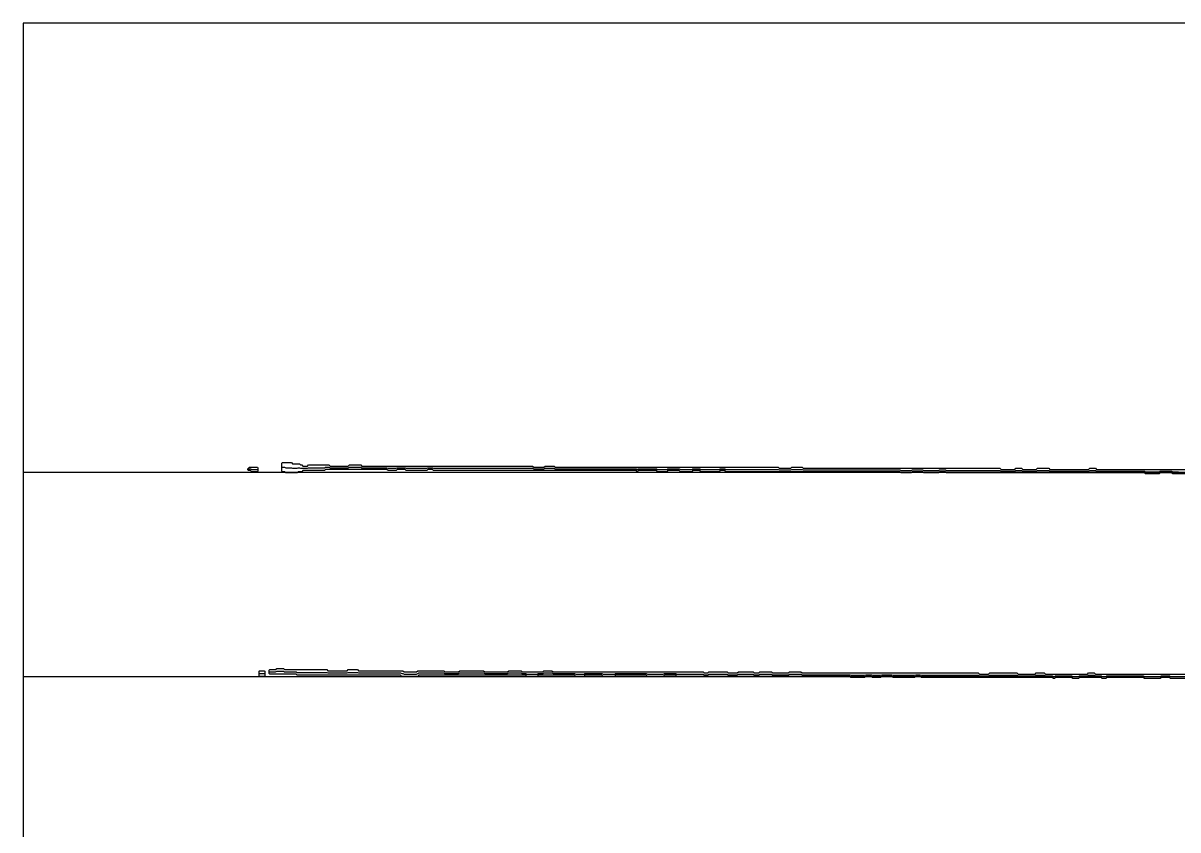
# Model space of a CAD drawing. Extents: x 0 to 57.2, y 0 to 39.6.
# Drawn here: x 0 to 28.34, y 19.8 to 39.6 of the extents above; entities that cross this region are included whole.
import ezdxf

# ---------------------------------------------------------------- set-up
doc = ezdxf.new("R2010")
doc.units = 13
for name, color, linetype in [('DESIGN_SCAN_PATH', 5, 'Continuous'), ('SEM_FRAME', 8, 'Continuous'), ('SEM_OBSERVED_CENTERLINES', 3, 'Continuous'), ('SEM_OBSERVED_CONTOURS', 2, 'Continuous')]:
    doc.layers.add(name, color=color, linetype=linetype)

msp = doc.modelspace()

# ---------------------------------------------------------------- linework, layer by layer
at = {"layer": 'DESIGN_SCAN_PATH'}
for points in [[(0, 28.57984), (50, 28.57984)], [(50, 23.55604), (0, 23.55604)]]:
    msp.add_lwpolyline(points, dxfattribs=at)
at = {"layer": 'SEM_FRAME'}
msp.add_lwpolyline([(0, 0), (57.15968, 0), (57.15968, 39.60429), (0, 39.60429)], close=True, dxfattribs=at)
at = {"layer": 'SEM_OBSERVED_CENTERLINES'}
for points in [[(5.52618, 28.649615), (5.55409, 28.66357), (5.582, 28.66357), (5.60991, 28.649615), (5.63782, 28.649615), (5.66573, 28.649615), (5.69364, 28.649615), (5.72155, 28.649615), (5.74946, 28.649615)], [(6.36348, 28.705435), (6.39139, 28.705435), (6.4193, 28.705435), (6.44721, 28.69148), (6.47512, 28.69148), (6.50303, 28.69148), (6.53094, 28.69148), (6.55885, 28.69148), (6.58676, 28.69148), (6.61467, 28.677525), (6.64258, 28.677525), (6.67049, 28.677525), (6.6984, 28.677525), (6.72631, 28.677525), (6.75422, 28.69148), (6.78213, 28.69148), (6.81004, 28.677525), (6.83795, 28.677525), (6.86586, 28.677525), (6.89377, 28.677525), (6.92168, 28.677525), (6.94959, 28.677525), (6.9775, 28.677525), (7.00541, 28.69148), (7.03332, 28.69148), (7.06123, 28.69148), (7.08914, 28.69148), (7.11705, 28.69148), (7.14496, 28.69148), (7.17287, 28.69148), (7.20078, 28.69148), (7.22869, 28.69148), (7.2566, 28.69148), (7.28451, 28.69148), (7.31242, 28.69148), (7.34033, 28.69148), (7.36824, 28.69148), (7.39615, 28.69148), (7.42406, 28.705435), (7.45197, 28.705435), (7.47988, 28.705435), (7.50779, 28.705435), (7.5357, 28.69148), (7.56361, 28.69148), (7.59152, 28.69148), (7.61943, 28.69148), (7.64734, 28.69148), (7.67525, 28.69148), (7.70316, 28.69148), (7.73107, 28.69148), (7.75898, 28.69148), (7.78689, 28.69148), (7.8148, 28.69148), (7.84271, 28.69148), (7.87062, 28.69148), (7.89853, 28.69148), (7.92644, 28.69148), (7.95435, 28.69148), (7.98226, 28.69148), (8.01017, 28.705435), (8.03808, 28.705435), (8.06599, 28.705435), (8.0939, 28.705435), (8.12181, 28.705435), (8.14972, 28.705435), (8.17763, 28.705435), (8.20554, 28.705435), (8.23345, 28.705435), (8.26136, 28.705435), (8.28927, 28.705435), (8.31718, 28.69148), (8.34509, 28.69148), (8.373, 28.69148), (8.40091, 28.69148), (8.42882, 28.69148), (8.45673, 28.69148), (8.48464, 28.69148), (8.51255, 28.69148), (8.54046, 28.69148), (8.56837, 28.69148), (8.59628, 28.69148), (8.62419, 28.69148), (8.6521, 28.69148), (8.68001, 28.69148), (8.70792, 28.69148), (8.73583, 28.69148), (8.76374, 28.69148), (8.79165, 28.69148), (8.81956, 28.69148), (8.84747, 28.69148), (8.87538, 28.69148), (8.90329, 28.69148), (8.9312, 28.69148), (8.95911, 28.677525), (8.98702, 28.677525), (9.01493, 28.677525), (9.04284, 28.677525), (9.07075, 28.677525), (9.09866, 28.677525), (9.12657, 28.677525), (9.15448, 28.677525), (9.18239, 28.69148), (9.2103, 28.69148), (9.23821, 28.69148), (9.26612, 28.69148), (9.29403, 28.69148), (9.32194, 28.69148), (9.34985, 28.69148), (9.37776, 28.69148), (9.40567, 28.677525), (9.43358, 28.677525), (9.46149, 28.677525), (9.4894, 28.677525), (9.51731, 28.677525), (9.54522, 28.677525), (9.57313, 28.677525), (9.60104, 28.677525), (9.62895, 28.677525), (9.65686, 28.677525), (9.68477, 28.677525), (9.71268, 28.677525), (9.74059, 28.677525), (9.7685, 28.677525), (9.79641, 28.677525), (9.82432, 28.677525), (9.85223, 28.677525), (9.88014, 28.677525), (9.90805, 28.677525), (9.93596, 28.69148), (9.96387, 28.69148), (9.99178, 28.69148), (10.01969, 28.69148), (10.0476, 28.69148), (10.07551, 28.677525), (10.10342, 28.677525), (10.13133, 28.677525), (10.15924, 28.677525), (10.18715, 28.677525), (10.21506, 28.677525), (10.24297, 28.677525), (10.27088, 28.677525), (10.29879, 28.677525), (10.3267, 28.677525), (10.35461, 28.677525), (10.38252, 28.677525), (10.41043, 28.677525), (10.43834, 28.677525), (10.46625, 28.677525), (10.49416, 28.677525), (10.52207, 28.677525), (10.54998, 28.677525), (10.57789, 28.677525), (10.6058, 28.677525), (10.63371, 28.677525), (10.66162, 28.677525), (10.68953, 28.677525), (10.71744, 28.677525), (10.74535, 28.677525), (10.77326, 28.677525), (10.80117, 28.677525), (10.82908, 28.677525), (10.85699, 28.677525), (10.8849, 28.677525), (10.91281, 28.677525), (10.94072, 28.677525), (10.96863, 28.677525), (10.99654, 28.677525), (11.02445, 28.677525), (11.05236, 28.677525), (11.08027, 28.677525), (11.10818, 28.677525), (11.13609, 28.677525), (11.164, 28.677525), (11.19191, 28.677525), (11.21982, 28.677525), (11.24773, 28.677525), (11.27564, 28.677525), (11.30355, 28.677525), (11.33146, 28.677525), (11.35937, 28.677525), (11.38728, 28.677525), (11.41519, 28.677525), (11.4431, 28.677525), (11.47101, 28.677525), (11.49892, 28.677525), (11.52683, 28.677525), (11.55474, 28.677525), (11.58265, 28.677525), (11.61056, 28.677525), (11.63847, 28.677525), (11.66638, 28.677525), (11.69429, 28.677525), (11.7222, 28.677525), (11.75011, 28.677525), (11.77802, 28.677525), (11.80593, 28.677525), (11.83384, 28.677525), (11.86175, 28.677525), (11.88966, 28.677525), (11.91757, 28.677525), (11.94548, 28.677525), (11.97339, 28.677525), (12.0013, 28.677525), (12.02921, 28.677525), (12.05712, 28.677525), (12.08503, 28.677525), (12.11294, 28.677525), (12.14085, 28.677525), (12.16876, 28.677525), (12.19667, 28.677525), (12.22458, 28.677525), (12.25249, 28.677525), (12.2804, 28.677525), (12.30831, 28.677525), (12.33622, 28.677525), (12.36413, 28.677525), (12.39204, 28.677525), (12.41995, 28.677525), (12.44786, 28.677525), (12.47577, 28.677525), (12.50368, 28.677525), (12.53159, 28.66357), (12.5595, 28.66357), (12.58741, 28.66357), (12.61532, 28.66357), (12.64323, 28.66357), (12.67114, 28.66357), (12.69905, 28.66357), (12.72696, 28.66357), (12.75487, 28.66357), (12.78278, 28.66357), (12.81069, 28.677525), (12.8386, 28.677525), (12.86651, 28.677525), (12.89442, 28.677525), (12.92233, 28.677525), (12.95024, 28.677525), (12.97815, 28.677525), (13.00606, 28.677525), (13.03397, 28.677525), (13.06188, 28.66357), (13.08979, 28.66357), (13.1177, 28.66357), (13.14561, 28.66357), (13.17352, 28.66357), (13.20143, 28.66357), (13.22934, 28.66357), (13.25725, 28.66357), (13.28516, 28.66357), (13.31307, 28.66357), (13.34098, 28.66357), (13.36889, 28.66357), (13.3968, 28.66357), (13.42471, 28.66357), (13.45262, 28.66357), (13.48053, 28.66357), (13.50844, 28.66357), (13.53635, 28.66357), (13.56426, 28.66357), (13.59217, 28.66357), (13.62008, 28.66357), (13.64799, 28.66357), (13.6759, 28.66357), (13.70381, 28.66357), (13.73172, 28.66357), (13.75963, 28.66357), (13.78754, 28.66357), (13.81545, 28.66357), (13.84336, 28.66357), (13.87127, 28.66357), (13.89918, 28.66357), (13.92709, 28.66357), (13.955, 28.66357), (13.98291, 28.66357), (14.01082, 28.66357), (14.03873, 28.66357), (14.06664, 28.66357), (14.09455, 28.66357), (14.12246, 28.66357), (14.15037, 28.66357), (14.17828, 28.66357), (14.20619, 28.66357), (14.2341, 28.66357), (14.26201, 28.66357), (14.28992, 28.66357), (14.31783, 28.66357), (14.34574, 28.66357), (14.37365, 28.66357), (14.40156, 28.66357), (14.42947, 28.66357), (14.45738, 28.66357), (14.48529, 28.66357), (14.5132, 28.66357), (14.54111, 28.66357), (14.56902, 28.66357), (14.59693, 28.66357), (14.62484, 28.66357), (14.65275, 28.66357), (14.68066, 28.66357), (14.70857, 28.66357), (14.73648, 28.66357), (14.76439, 28.66357), (14.7923, 28.66357), (14.82021, 28.66357), (14.84812, 28.66357), (14.87603, 28.66357), (14.90394, 28.66357), (14.93185, 28.66357), (14.95976, 28.66357), (14.98767, 28.66357), (15.01558, 28.66357), (15.04349, 28.66357), (15.0714, 28.649615), (15.09931, 28.66357), (15.12722, 28.66357), (15.15513, 28.66357), (15.18304, 28.66357), (15.21095, 28.66357), (15.23886, 28.66357), (15.26677, 28.66357), (15.29468, 28.66357), (15.32259, 28.66357), (15.3505, 28.66357), (15.37841, 28.66357), (15.40632, 28.66357), (15.43423, 28.66357), (15.46214, 28.66357), (15.49005, 28.66357), (15.51796, 28.66357), (15.54587, 28.66357), (15.57378, 28.649615), (15.60169, 28.649615), (15.6296, 28.649615), (15.65751, 28.649615), (15.68542, 28.649615), (15.71333, 28.649615), (15.74124, 28.649615), (15.76915, 28.649615), (15.79706, 28.649615), (15.82497, 28.66357), (15.85288, 28.66357), (15.88079, 28.66357), (15.9087, 28.66357), (15.93661, 28.66357), (15.96452, 28.66357), (15.99243, 28.66357), (16.02034, 28.66357), (16.04825, 28.66357), (16.07616, 28.66357), (16.10407, 28.66357), (16.13198, 28.649615), (16.15989, 28.649615), (16.1878, 28.649615), (16.21571, 28.649615), (16.24362, 28.649615), (16.27153, 28.649615), (16.29944, 28.649615), (16.32735, 28.649615), (16.35526, 28.649615), (16.38317, 28.649615), (16.41108, 28.649615), (16.43899, 28.66357), (16.4669, 28.66357), (16.49481, 28.66357), (16.52272, 28.66357), (16.55063, 28.66357), (16.57854, 28.66357), (16.60645, 28.66357), (16.63436, 28.649615), (16.66227, 28.649615), (16.69018, 28.649615), (16.71809, 28.649615), (16.746, 28.649615), (16.77391, 28.649615), (16.80182, 28.649615), (16.82973, 28.649615), (16.85764, 28.649615), (16.88555, 28.649615), (16.91346, 28.649615), (16.94137, 28.649615), (16.96928, 28.649615), (16.99719, 28.649615), (17.0251, 28.649615), (17.05301, 28.649615), (17.08092, 28.649615), (17.10883, 28.66357), (17.13674, 28.66357), (17.16465, 28.66357), (17.19256, 28.66357), (17.22047, 28.66357), (17.24838, 28.649615), (17.27629, 28.649615), (17.3042, 28.649615), (17.33211, 28.649615), (17.36002, 28.649615), (17.38793, 28.649615), (17.41584, 28.649615), (17.44375, 28.649615), (17.47166, 28.649615), (17.49957, 28.649615), (17.52748, 28.649615), (17.55539, 28.649615), (17.5833, 28.649615), (17.61121, 28.649615), (17.63912, 28.649615), (17.66703, 28.649615), (17.69494, 28.649615), (17.72285, 28.649615), (17.75076, 28.649615), (17.77867, 28.649615), (17.80658, 28.649615), (17.83449, 28.649615), (17.8624, 28.649615), (17.89031, 28.649615), (17.91822, 28.649615), (17.94613, 28.649615), (17.97404, 28.649615), (18.00195, 28.649615), (18.02986, 28.649615), (18.05777, 28.649615), (18.08568, 28.649615), (18.11359, 28.649615), (18.1415, 28.649615), (18.16941, 28.649615), (18.19732, 28.649615), (18.22523, 28.649615), (18.25314, 28.649615), (18.28105, 28.649615), (18.30896, 28.649615), (18.33687, 28.649615), (18.36478, 28.649615), (18.39269, 28.649615), (18.4206, 28.649615), (18.44851, 28.649615), (18.47642, 28.649615), (18.50433, 28.649615), (18.53224, 28.649615), (18.56015, 28.63566), (18.58806, 28.63566), (18.61597, 28.63566), (18.64388, 28.63566), (18.67179, 28.63566), (18.6997, 28.63566), (18.72761, 28.63566), (18.75552, 28.63566), (18.78343, 28.63566), (18.81134, 28.63566), (18.83925, 28.63566), (18.86716, 28.649615), (18.89507, 28.649615), (18.92298, 28.649615), (18.95089, 28.649615), (18.9788, 28.649615), (19.00671, 28.649615), (19.03462, 28.649615), (19.06253, 28.649615), (19.09044, 28.649615), (19.11835, 28.649615), (19.14626, 28.63566), (19.17417, 28.63566), (19.20208, 28.63566), (19.22999, 28.63566), (19.2579, 28.63566), (19.28581, 28.63566), (19.31372, 28.63566), (19.34163, 28.63566), (19.36954, 28.63566), (19.39745, 28.63566), (19.42536, 28.63566), (19.45327, 28.63566), (19.48118, 28.63566), (19.50909, 28.63566), (19.537, 28.63566), (19.56491, 28.63566), (19.59282, 28.63566), (19.62073, 28.63566), (19.64864, 28.63566), (19.67655, 28.63566), (19.70446, 28.63566), (19.73237, 28.63566), (19.76028, 28.63566), (19.78819, 28.63566), (19.8161, 28.63566), (19.84401, 28.63566), (19.87192, 28.63566), (19.89983, 28.63566), (19.92774, 28.63566), (19.95565, 28.63566), (19.98356, 28.63566), (20.01147, 28.63566), (20.03938, 28.63566), (20.06729, 28.63566), (20.0952, 28.63566), (20.12311, 28.63566), (20.15102, 28.63566), (20.17893, 28.63566), (20.20684, 28.63566), (20.23475, 28.63566), (20.26266, 28.63566), (20.29057, 28.63566), (20.31848, 28.63566), (20.34639, 28.63566), (20.3743, 28.63566), (20.40221, 28.63566), (20.43012, 28.63566), (20.45803, 28.63566), (20.48594, 28.63566), (20.51385, 28.63566), (20.54176, 28.63566), (20.56967, 28.63566), (20.59758, 28.63566), (20.62549, 28.63566), (20.6534, 28.63566), (20.68131, 28.63566), (20.70922, 28.63566), (20.73713, 28.63566), (20.76504, 28.63566), (20.79295, 28.63566), (20.82086, 28.63566), (20.84877, 28.63566), (20.87668, 28.63566), (20.90459, 28.63566), (20.9325, 28.63566), (20.96041, 28.63566), (20.98832, 28.63566), (21.01623, 28.63566), (21.04414, 28.63566), (21.07205, 28.63566), (21.09996, 28.63566), (21.12787, 28.63566), (21.15578, 28.63566), (21.18369, 28.63566), (21.2116, 28.63566), (21.23951, 28.63566), (21.26742, 28.63566), (21.29533, 28.63566), (21.32324, 28.63566), (21.35115, 28.63566), (21.37906, 28.63566), (21.40697, 28.63566), (21.43488, 28.63566), (21.46279, 28.63566), (21.4907, 28.63566), (21.51861, 28.63566), (21.54652, 28.621705), (21.57443, 28.621705), (21.60234, 28.621705), (21.63025, 28.621705), (21.65816, 28.621705), (21.68607, 28.621705), (21.71398, 28.621705), (21.74189, 28.621705), (21.7698, 28.621705), (21.79771, 28.621705), (21.82562, 28.63566), (21.85353, 28.63566), (21.88144, 28.63566), (21.90935, 28.63566), (21.93726, 28.63566), (21.96517, 28.63566), (21.99308, 28.63566), (22.02099, 28.63566), (22.0489, 28.63566), (22.07681, 28.63566), (22.10472, 28.621705), (22.13263, 28.621705), (22.16054, 28.621705), (22.18845, 28.621705), (22.21636, 28.621705), (22.24427, 28.621705), (22.27218, 28.621705), (22.30009, 28.621705), (22.328, 28.621705), (22.35591, 28.621705), (22.38382, 28.621705), (22.41173, 28.621705), (22.43964, 28.621705), (22.46755, 28.621705), (22.49546, 28.63566), (22.52337, 28.63566), (22.55128, 28.63566), (22.57919, 28.63566), (22.6071, 28.63566), (22.63501, 28.63566), (22.66292, 28.621705), (22.69083, 28.621705), (22.71874, 28.621705), (22.74665, 28.621705), (22.77456, 28.621705), (22.80247, 28.621705), (22.83038, 28.621705), (22.85829, 28.621705), (22.8862, 28.621705), (22.91411, 28.621705), (22.94202, 28.621705), (22.96993, 28.621705), (22.99784, 28.621705), (23.02575, 28.621705), (23.05366, 28.621705), (23.08157, 28.621705), (23.10948, 28.621705), (23.13739, 28.621705), (23.1653, 28.621705), (23.19321, 28.621705), (23.22112, 28.621705), (23.24903, 28.621705), (23.27694, 28.621705), (23.30485, 28.621705), (23.33276, 28.621705), (23.36067, 28.621705), (23.38858, 28.621705), (23.41649, 28.621705), (23.4444, 28.621705), (23.47231, 28.621705), (23.50022, 28.621705), (23.52813, 28.621705), (23.55604, 28.621705), (23.58395, 28.621705), (23.61186, 28.621705), (23.63977, 28.621705), (23.66768, 28.621705), (23.69559, 28.621705), (23.7235, 28.621705), (23.75141, 28.621705), (23.77932, 28.621705), (23.80723, 28.621705), (23.83514, 28.621705), (23.86305, 28.621705), (23.89096, 28.621705), (23.91887, 28.621705), (23.94678, 28.621705), (23.97469, 28.621705), (24.0026, 28.60775), (24.03051, 28.60775), (24.05842, 28.60775), (24.08633, 28.60775), (24.11424, 28.60775), (24.14215, 28.60775), (24.17006, 28.60775), (24.19797, 28.60775), (24.22588, 28.60775), (24.25379, 28.60775), (24.2817, 28.60775), (24.30961, 28.60775), (24.33752, 28.60775), (24.36543, 28.621705), (24.39334, 28.621705), (24.42125, 28.621705), (24.44916, 28.621705), (24.47707, 28.621705), (24.50498, 28.621705), (24.53289, 28.60775), (24.5608, 28.60775), (24.58871, 28.60775), (24.61662, 28.60775), (24.64453, 28.60775), (24.67244, 28.60775), (24.70035, 28.60775), (24.72826, 28.60775), (24.75617, 28.60775), (24.78408, 28.60775), (24.81199, 28.60775), (24.8399, 28.60775), (24.86781, 28.60775), (24.89572, 28.621705), (24.92363, 28.621705), (24.95154, 28.621705), (24.97945, 28.621705), (25.00736, 28.621705), (25.03527, 28.621705), (25.06318, 28.621705), (25.09109, 28.621705), (25.119, 28.621705), (25.14691, 28.621705), (25.17482, 28.621705), (25.20273, 28.60775), (25.23064, 28.60775), (25.25855, 28.60775), (25.28646, 28.60775), (25.31437, 28.60775), (25.34228, 28.60775), (25.37019, 28.60775), (25.3981, 28.60775), (25.42601, 28.60775), (25.45392, 28.60775), (25.48183, 28.60775), (25.50974, 28.60775), (25.53765, 28.60775), (25.56556, 28.60775), (25.59347, 28.60775), (25.62138, 28.60775), (25.64929, 28.60775), (25.6772, 28.60775), (25.70511, 28.60775), (25.73302, 28.60775), (25.76093, 28.60775), (25.78884, 28.60775), (25.81675, 28.60775), (25.84466, 28.60775), (25.87257, 28.60775), (25.90048, 28.60775), (25.92839, 28.60775), (25.9563, 28.60775), (25.98421, 28.60775), (26.01212, 28.60775), (26.04003, 28.60775), (26.06794, 28.60775), (26.09585, 28.60775), (26.12376, 28.60775), (26.15167, 28.60775), (26.17958, 28.621705), (26.20749, 28.621705), (26.2354, 28.621705), (26.26331, 28.621705), (26.29122, 28.621705), (26.31913, 28.621705), (26.34704, 28.60775), (26.37495, 28.60775), (26.40286, 28.60775), (26.43077, 28.60775), (26.45868, 28.60775), (26.48659, 28.60775), (26.5145, 28.60775), (26.54241, 28.60775), (26.57032, 28.60775), (26.59823, 28.60775), (26.62614, 28.60775), (26.65405, 28.60775), (26.68196, 28.60775), (26.70987, 28.60775), (26.73778, 28.60775), (26.76569, 28.60775), (26.7936, 28.60775), (26.82151, 28.60775), (26.84942, 28.60775), (26.87733, 28.60775), (26.90524, 28.60775), (26.93315, 28.60775), (26.96106, 28.60775), (26.98897, 28.60775), (27.01688, 28.60775), (27.04479, 28.60775), (27.0727, 28.60775), (27.10061, 28.60775), (27.12852, 28.60775), (27.15643, 28.60775), (27.18434, 28.60775), (27.21225, 28.60775), (27.24016, 28.60775), (27.26807, 28.60775), (27.29598, 28.60775), (27.32389, 28.60775), (27.3518, 28.60775), (27.37971, 28.60775), (27.40762, 28.60775), (27.43553, 28.60775), (27.46344, 28.60775), (27.49135, 28.60775), (27.51926, 28.60775), (27.54717, 28.593795), (27.57508, 28.593795), (27.60299, 28.593795), (27.6309, 28.593795), (27.65881, 28.593795), (27.68672, 28.593795), (27.71463, 28.593795), (27.74254, 28.593795), (27.77045, 28.593795), (27.79836, 28.593795), (27.82627, 28.593795), (27.85418, 28.593795), (27.88209, 28.593795), (27.91, 28.60775), (27.93791, 28.60775), (27.96582, 28.60775), (27.99373, 28.60775), (28.02164, 28.60775), (28.04955, 28.60775), (28.07746, 28.60775), (28.10537, 28.60775), (28.13328, 28.60775), (28.16119, 28.60775), (28.1891, 28.60775), (28.21701, 28.593795), (28.24492, 28.593795), (28.27283, 28.593795), (28.30074, 28.593795), (28.32865, 28.593795), (28.35656, 28.593795)], [(5.80528, 23.63977), (5.83319, 23.63977), (5.8611, 23.63977), (5.88901, 23.63977), (5.91692, 23.63977)], [(6.05647, 23.681635), (6.08438, 23.681635), (6.11229, 23.681635), (6.1402, 23.681635), (6.16811, 23.681635), (6.19602, 23.681635), (6.22393, 23.69559), (6.25184, 23.69559), (6.27975, 23.69559), (6.30766, 23.69559), (6.33557, 23.69559), (6.36348, 23.69559), (6.39139, 23.69559), (6.4193, 23.681635), (6.44721, 23.681635), (6.47512, 23.681635), (6.50303, 23.681635), (6.53094, 23.681635), (6.55885, 23.681635), (6.58676, 23.681635), (6.61467, 23.681635), (6.64258, 23.681635), (6.67049, 23.681635), (6.6984, 23.681635), (6.72631, 23.66768), (6.75422, 23.66768), (6.78213, 23.66768), (6.81004, 23.66768), (6.83795, 23.66768), (6.86586, 23.66768), (6.89377, 23.66768), (6.92168, 23.66768), (6.94959, 23.66768), (6.9775, 23.66768), (7.00541, 23.66768), (7.03332, 23.66768), (7.06123, 23.66768), (7.08914, 23.66768), (7.11705, 23.66768), (7.14496, 23.66768), (7.17287, 23.66768), (7.20078, 23.66768), (7.22869, 23.66768), (7.2566, 23.66768), (7.28451, 23.66768), (7.31242, 23.66768), (7.34033, 23.66768), (7.36824, 23.66768), (7.39615, 23.66768), (7.42406, 23.66768), (7.45197, 23.66768), (7.47988, 23.653725), (7.50779, 23.653725), (7.5357, 23.653725), (7.56361, 23.653725), (7.59152, 23.653725), (7.61943, 23.653725), (7.64734, 23.653725), (7.67525, 23.653725), (7.70316, 23.653725), (7.73107, 23.653725), (7.75898, 23.653725), (7.78689, 23.653725), (7.8148, 23.653725), (7.84271, 23.653725), (7.87062, 23.653725), (7.89853, 23.653725), (7.92644, 23.653725), (7.95435, 23.653725), (7.98226, 23.66768), (8.01017, 23.66768), (8.03808, 23.66768), (8.06599, 23.66768), (8.0939, 23.66768), (8.12181, 23.66768), (8.14972, 23.66768), (8.17763, 23.66768), (8.20554, 23.66768), (8.23345, 23.653725), (8.26136, 23.653725), (8.28927, 23.653725), (8.31718, 23.653725), (8.34509, 23.653725), (8.373, 23.653725), (8.40091, 23.653725), (8.42882, 23.653725), (8.45673, 23.653725), (8.48464, 23.653725), (8.51255, 23.653725), (8.54046, 23.653725), (8.56837, 23.653725), (8.59628, 23.653725), (8.62419, 23.653725), (8.6521, 23.653725), (8.68001, 23.653725), (8.70792, 23.653725), (8.73583, 23.653725), (8.76374, 23.653725), (8.79165, 23.653725), (8.81956, 23.653725), (8.84747, 23.653725), (8.87538, 23.653725), (8.90329, 23.653725), (8.9312, 23.653725), (8.95911, 23.653725), (8.98702, 23.653725), (9.01493, 23.653725), (9.04284, 23.653725), (9.07075, 23.653725), (9.09866, 23.653725), (9.12657, 23.653725), (9.15448, 23.653725), (9.18239, 23.653725), (9.2103, 23.653725), (9.23821, 23.653725), (9.26612, 23.653725), (9.29403, 23.63977), (9.32194, 23.63977), (9.34985, 23.625815), (9.37776, 23.625815), (9.40567, 23.625815), (9.43358, 23.625815), (9.46149, 23.625815), (9.4894, 23.625815), (9.51731, 23.625815), (9.54522, 23.625815), (9.57313, 23.625815), (9.60104, 23.625815), (9.62895, 23.625815), (9.65686, 23.625815), (9.68477, 23.63977), (9.71268, 23.653725), (9.74059, 23.653725), (9.7685, 23.653725), (9.79641, 23.653725), (9.82432, 23.653725), (9.85223, 23.653725), (9.88014, 23.653725), (9.90805, 23.653725), (9.93596, 23.653725), (9.96387, 23.653725), (9.99178, 23.653725), (10.01969, 23.653725), (10.0476, 23.653725), (10.07551, 23.653725), (10.10342, 23.653725), (10.13133, 23.653725), (10.15924, 23.653725), (10.18715, 23.653725), (10.21506, 23.653725), (10.24297, 23.653725), (10.27088, 23.653725), (10.29879, 23.653725), (10.3267, 23.653725), (10.35461, 23.63977), (10.38252, 23.63977), (10.41043, 23.63977), (10.43834, 23.63977), (10.46625, 23.63977), (10.49416, 23.63977), (10.52207, 23.63977), (10.54998, 23.63977), (10.57789, 23.63977), (10.6058, 23.63977), (10.63371, 23.63977), (10.66162, 23.63977), (10.68953, 23.63977), (10.71744, 23.653725), (10.74535, 23.653725), (10.77326, 23.653725), (10.80117, 23.653725), (10.82908, 23.653725), (10.85699, 23.653725), (10.8849, 23.653725), (10.91281, 23.653725), (10.94072, 23.653725), (10.96863, 23.653725), (10.99654, 23.653725), (11.02445, 23.653725), (11.05236, 23.653725), (11.08027, 23.653725), (11.10818, 23.653725), (11.13609, 23.653725), (11.164, 23.653725), (11.19191, 23.653725), (11.21982, 23.653725), (11.24773, 23.653725), (11.27564, 23.653725), (11.30355, 23.653725), (11.33146, 23.63977), (11.35937, 23.63977), (11.38728, 23.63977), (11.41519, 23.63977), (11.4431, 23.63977), (11.47101, 23.63977), (11.49892, 23.63977), (11.52683, 23.63977), (11.55474, 23.63977), (11.58265, 23.63977), (11.61056, 23.63977), (11.63847, 23.63977), (11.66638, 23.63977), (11.69429, 23.63977), (11.7222, 23.63977), (11.75011, 23.63977), (11.77802, 23.63977), (11.80593, 23.63977), (11.83384, 23.63977), (11.86175, 23.63977), (11.88966, 23.63977), (11.91757, 23.653725), (11.94548, 23.653725), (11.97339, 23.653725), (12.0013, 23.653725), (12.02921, 23.653725), (12.05712, 23.653725), (12.08503, 23.653725), (12.11294, 23.653725), (12.14085, 23.653725), (12.16876, 23.653725), (12.19667, 23.653725), (12.22458, 23.653725), (12.25249, 23.63977), (12.2804, 23.63977), (12.30831, 23.63977), (12.33622, 23.63977), (12.36413, 23.625815), (12.39204, 23.625815), (12.41995, 23.625815), (12.44786, 23.625815), (12.47577, 23.625815), (12.50368, 23.625815), (12.53159, 23.625815), (12.5595, 23.625815), (12.58741, 23.625815), (12.61532, 23.625815), (12.64323, 23.63977), (12.67114, 23.63977), (12.69905, 23.63977), (12.72696, 23.63977), (12.75487, 23.63977), (12.78278, 23.653725), (12.81069, 23.653725), (12.8386, 23.653725), (12.86651, 23.653725), (12.89442, 23.653725), (12.92233, 23.653725), (12.95024, 23.653725), (12.97815, 23.653725), (13.00606, 23.63977), (13.03397, 23.63977), (13.06188, 23.63977), (13.08979, 23.63977), (13.1177, 23.63977), (13.14561, 23.63977), (13.17352, 23.63977), (13.20143, 23.63977), (13.22934, 23.63977), (13.25725, 23.63977), (13.28516, 23.63977), (13.31307, 23.63977), (13.34098, 23.63977), (13.36889, 23.63977), (13.3968, 23.63977), (13.42471, 23.63977), (13.45262, 23.63977), (13.48053, 23.63977), (13.50844, 23.63977), (13.53635, 23.63977), (13.56426, 23.625815), (13.59217, 23.625815), (13.62008, 23.625815), (13.64799, 23.625815), (13.6759, 23.625815), (13.70381, 23.625815), (13.73172, 23.625815), (13.75963, 23.625815), (13.78754, 23.63977), (13.81545, 23.63977), (13.84336, 23.63977), (13.87127, 23.63977), (13.89918, 23.63977), (13.92709, 23.63977), (13.955, 23.63977), (13.98291, 23.63977), (14.01082, 23.63977), (14.03873, 23.63977), (14.06664, 23.63977), (14.09455, 23.63977), (14.12246, 23.63977), (14.15037, 23.63977), (14.17828, 23.63977), (14.20619, 23.63977), (14.2341, 23.625815), (14.26201, 23.625815), (14.28992, 23.625815), (14.31783, 23.625815), (14.34574, 23.625815), (14.37365, 23.625815), (14.40156, 23.625815), (14.42947, 23.625815), (14.45738, 23.625815), (14.48529, 23.625815), (14.5132, 23.625815), (14.54111, 23.63977), (14.56902, 23.63977), (14.59693, 23.63977), (14.62484, 23.63977), (14.65275, 23.63977), (14.68066, 23.63977), (14.70857, 23.63977), (14.73648, 23.63977), (14.76439, 23.63977), (14.7923, 23.63977), (14.82021, 23.63977), (14.84812, 23.63977), (14.87603, 23.63977), (14.90394, 23.63977), (14.93185, 23.63977), (14.95976, 23.63977), (14.98767, 23.63977), (15.01558, 23.63977), (15.04349, 23.63977), (15.0714, 23.63977), (15.09931, 23.63977), (15.12722, 23.63977), (15.15513, 23.63977), (15.18304, 23.63977), (15.21095, 23.63977), (15.23886, 23.63977), (15.26677, 23.63977), (15.29468, 23.63977), (15.32259, 23.625815), (15.3505, 23.625815), (15.37841, 23.625815), (15.40632, 23.625815), (15.43423, 23.625815), (15.46214, 23.625815), (15.49005, 23.625815), (15.51796, 23.625815), (15.54587, 23.625815), (15.57378, 23.625815), (15.60169, 23.625815), (15.6296, 23.625815), (15.65751, 23.625815), (15.68542, 23.625815), (15.71333, 23.625815), (15.74124, 23.63977), (15.76915, 23.63977), (15.79706, 23.63977), (15.82497, 23.63977), (15.85288, 23.63977), (15.88079, 23.63977), (15.9087, 23.63977), (15.93661, 23.63977), (15.96452, 23.63977), (15.99243, 23.63977), (16.02034, 23.63977), (16.04825, 23.625815), (16.07616, 23.625815), (16.10407, 23.625815), (16.13198, 23.625815), (16.15989, 23.625815), (16.1878, 23.625815), (16.21571, 23.625815), (16.24362, 23.625815), (16.27153, 23.625815), (16.29944, 23.625815), (16.32735, 23.625815), (16.35526, 23.625815), (16.38317, 23.625815), (16.41108, 23.625815), (16.43899, 23.625815), (16.4669, 23.625815), (16.49481, 23.625815), (16.52272, 23.625815), (16.55063, 23.625815), (16.57854, 23.625815), (16.60645, 23.625815), (16.63436, 23.625815), (16.66227, 23.625815), (16.69018, 23.625815), (16.71809, 23.61186), (16.746, 23.61186), (16.77391, 23.61186), (16.80182, 23.61186), (16.82973, 23.625815), (16.85764, 23.625815), (16.88555, 23.625815), (16.91346, 23.625815), (16.94137, 23.625815), (16.96928, 23.625815), (16.99719, 23.625815), (17.0251, 23.625815), (17.05301, 23.625815), (17.08092, 23.625815), (17.10883, 23.625815), (17.13674, 23.625815), (17.16465, 23.625815), (17.19256, 23.625815), (17.22047, 23.625815), (17.24838, 23.625815), (17.27629, 23.625815), (17.3042, 23.61186), (17.33211, 23.61186), (17.36002, 23.61186), (17.38793, 23.61186), (17.41584, 23.61186), (17.44375, 23.61186), (17.47166, 23.61186), (17.49957, 23.61186), (17.52748, 23.61186), (17.55539, 23.625815), (17.5833, 23.625815), (17.61121, 23.625815), (17.63912, 23.625815), (17.66703, 23.625815), (17.69494, 23.625815), (17.72285, 23.625815), (17.75076, 23.625815), (17.77867, 23.625815), (17.80658, 23.625815), (17.83449, 23.625815), (17.8624, 23.625815), (17.89031, 23.625815), (17.91822, 23.625815), (17.94613, 23.61186), (17.97404, 23.61186), (18.00195, 23.61186), (18.02986, 23.61186), (18.05777, 23.61186), (18.08568, 23.625815), (18.11359, 23.625815), (18.1415, 23.625815), (18.16941, 23.625815), (18.19732, 23.625815), (18.22523, 23.625815), (18.25314, 23.625815), (18.28105, 23.625815), (18.30896, 23.625815), (18.33687, 23.625815), (18.36478, 23.625815), (18.39269, 23.61186), (18.4206, 23.61186), (18.44851, 23.61186), (18.47642, 23.61186), (18.50433, 23.61186), (18.53224, 23.61186), (18.56015, 23.61186), (18.58806, 23.61186), (18.61597, 23.61186), (18.64388, 23.61186), (18.67179, 23.61186), (18.6997, 23.61186), (18.72761, 23.61186), (18.75552, 23.61186), (18.78343, 23.61186), (18.81134, 23.625815), (18.83925, 23.625815), (18.86716, 23.625815), (18.89507, 23.625815), (18.92298, 23.625815), (18.95089, 23.625815), (18.9788, 23.625815), (19.00671, 23.625815), (19.03462, 23.625815), (19.06253, 23.625815), (19.09044, 23.625815), (19.11835, 23.61186), (19.14626, 23.61186), (19.17417, 23.61186), (19.20208, 23.61186), (19.22999, 23.61186), (19.2579, 23.61186), (19.28581, 23.61186), (19.31372, 23.61186), (19.34163, 23.61186), (19.36954, 23.61186), (19.39745, 23.61186), (19.42536, 23.61186), (19.45327, 23.61186), (19.48118, 23.61186), (19.50909, 23.61186), (19.537, 23.61186), (19.56491, 23.61186), (19.59282, 23.61186), (19.62073, 23.61186), (19.64864, 23.61186), (19.67655, 23.61186), (19.70446, 23.61186), (19.73237, 23.61186), (19.76028, 23.61186), (19.78819, 23.61186), (19.8161, 23.61186), (19.84401, 23.61186), (19.87192, 23.61186), (19.89983, 23.61186), (19.92774, 23.61186), (19.95565, 23.61186), (19.98356, 23.61186), (20.01147, 23.61186), (20.03938, 23.61186), (20.06729, 23.61186), (20.0952, 23.61186), (20.12311, 23.61186), (20.15102, 23.61186), (20.17893, 23.61186), (20.20684, 23.61186), (20.23475, 23.61186), (20.26266, 23.61186), (20.29057, 23.61186), (20.31848, 23.597905), (20.34639, 23.597905), (20.3743, 23.597905), (20.40221, 23.597905), (20.43012, 23.597905), (20.45803, 23.597905), (20.48594, 23.597905), (20.51385, 23.597905), (20.54176, 23.597905), (20.56967, 23.597905), (20.59758, 23.597905), (20.62549, 23.597905), (20.6534, 23.597905), (20.68131, 23.61186), (20.70922, 23.61186), (20.73713, 23.61186), (20.76504, 23.61186), (20.79295, 23.61186), (20.82086, 23.61186), (20.84877, 23.597905), (20.87668, 23.597905), (20.90459, 23.597905), (20.9325, 23.597905), (20.96041, 23.597905), (20.98832, 23.597905), (21.01623, 23.597905), (21.04414, 23.597905), (21.07205, 23.61186), (21.09996, 23.61186), (21.12787, 23.61186), (21.15578, 23.61186), (21.18369, 23.61186), (21.2116, 23.61186), (21.23951, 23.61186), (21.26742, 23.61186), (21.29533, 23.61186), (21.32324, 23.61186), (21.35115, 23.597905), (21.37906, 23.597905), (21.40697, 23.597905), (21.43488, 23.597905), (21.46279, 23.597905), (21.4907, 23.597905), (21.51861, 23.597905), (21.54652, 23.597905), (21.57443, 23.597905), (21.60234, 23.597905), (21.63025, 23.597905), (21.65816, 23.597905), (21.68607, 23.597905), (21.71398, 23.597905), (21.74189, 23.597905), (21.7698, 23.597905), (21.79771, 23.597905), (21.82562, 23.597905), (21.85353, 23.597905), (21.88144, 23.597905), (21.90935, 23.61186), (21.93726, 23.61186), (21.96517, 23.61186), (21.99308, 23.61186), (22.02099, 23.61186), (22.0489, 23.597905), (22.07681, 23.597905), (22.10472, 23.597905), (22.13263, 23.597905), (22.16054, 23.597905), (22.18845, 23.597905), (22.21636, 23.597905), (22.24427, 23.597905), (22.27218, 23.597905), (22.30009, 23.597905), (22.328, 23.597905), (22.35591, 23.597905), (22.38382, 23.597905), (22.41173, 23.597905), (22.43964, 23.597905), (22.46755, 23.597905), (22.49546, 23.597905), (22.52337, 23.597905), (22.55128, 23.597905), (22.57919, 23.597905), (22.6071, 23.597905), (22.63501, 23.597905), (22.66292, 23.597905), (22.69083, 23.597905), (22.71874, 23.597905), (22.74665, 23.597905), (22.77456, 23.597905), (22.80247, 23.597905), (22.83038, 23.597905), (22.85829, 23.597905), (22.8862, 23.597905), (22.91411, 23.597905), (22.94202, 23.597905), (22.96993, 23.597905), (22.99784, 23.597905), (23.02575, 23.597905), (23.05366, 23.597905), (23.08157, 23.597905), (23.10948, 23.597905), (23.13739, 23.597905), (23.1653, 23.597905), (23.19321, 23.597905), (23.22112, 23.597905), (23.24903, 23.597905), (23.27694, 23.597905), (23.30485, 23.597905), (23.33276, 23.597905), (23.36067, 23.597905), (23.38858, 23.597905), (23.41649, 23.597905), (23.4444, 23.597905), (23.47231, 23.58395), (23.50022, 23.58395), (23.52813, 23.58395), (23.55604, 23.58395), (23.58395, 23.58395), (23.61186, 23.58395), (23.63977, 23.58395), (23.66768, 23.58395), (23.69559, 23.58395), (23.7235, 23.597905), (23.75141, 23.597905), (23.77932, 23.597905), (23.80723, 23.597905), (23.83514, 23.597905), (23.86305, 23.597905), (23.89096, 23.597905), (23.91887, 23.597905), (23.94678, 23.597905), (23.97469, 23.597905), (24.0026, 23.597905), (24.03051, 23.597905), (24.05842, 23.597905), (24.08633, 23.597905), (24.11424, 23.597905), (24.14215, 23.597905), (24.17006, 23.597905), (24.19797, 23.597905), (24.22588, 23.597905), (24.25379, 23.597905), (24.2817, 23.597905), (24.30961, 23.597905), (24.33752, 23.597905), (24.36543, 23.597905), (24.39334, 23.597905), (24.42125, 23.58395), (24.44916, 23.58395), (24.47707, 23.58395), (24.50498, 23.58395), (24.53289, 23.58395), (24.5608, 23.58395), (24.58871, 23.58395), (24.61662, 23.58395), (24.64453, 23.58395), (24.67244, 23.58395), (24.70035, 23.58395), (24.72826, 23.58395), (24.75617, 23.58395), (24.78408, 23.58395), (24.81199, 23.58395), (24.8399, 23.58395), (24.86781, 23.597905), (24.89572, 23.597905), (24.92363, 23.597905), (24.95154, 23.597905), (24.97945, 23.597905), (25.00736, 23.597905), (25.03527, 23.597905), (25.06318, 23.597905), (25.09109, 23.58395), (25.119, 23.58395), (25.14691, 23.58395), (25.17482, 23.58395), (25.20273, 23.58395), (25.23064, 23.58395), (25.25855, 23.58395), (25.28646, 23.569995), (25.31437, 23.569995), (25.34228, 23.58395), (25.37019, 23.58395), (25.3981, 23.58395), (25.42601, 23.58395), (25.45392, 23.58395), (25.48183, 23.58395), (25.50974, 23.58395), (25.53765, 23.58395), (25.56556, 23.58395), (25.59347, 23.58395), (25.62138, 23.58395), (25.64929, 23.58395), (25.6772, 23.58395), (25.70511, 23.58395), (25.73302, 23.58395), (25.76093, 23.569995), (25.78884, 23.569995), (25.81675, 23.569995), (25.84466, 23.569995), (25.87257, 23.569995), (25.90048, 23.569995), (25.92839, 23.58395), (25.9563, 23.58395), (25.98421, 23.58395), (26.01212, 23.58395), (26.04003, 23.58395), (26.06794, 23.58395), (26.09585, 23.58395), (26.12376, 23.58395), (26.15167, 23.597905), (26.17958, 23.597905), (26.20749, 23.597905), (26.2354, 23.597905), (26.26331, 23.597905), (26.29122, 23.597905), (26.31913, 23.58395), (26.34704, 23.58395), (26.37495, 23.58395), (26.40286, 23.58395), (26.43077, 23.58395), (26.45868, 23.58395), (26.48659, 23.569995), (26.5145, 23.569995), (26.54241, 23.569995), (26.57032, 23.569995), (26.59823, 23.58395), (26.62614, 23.58395), (26.65405, 23.58395), (26.68196, 23.58395), (26.70987, 23.58395), (26.73778, 23.58395), (26.76569, 23.58395), (26.7936, 23.58395), (26.82151, 23.58395), (26.84942, 23.58395), (26.87733, 23.58395), (26.90524, 23.58395), (26.93315, 23.58395), (26.96106, 23.58395), (26.98897, 23.58395), (27.01688, 23.58395), (27.04479, 23.58395), (27.0727, 23.58395), (27.10061, 23.58395), (27.12852, 23.58395), (27.15643, 23.58395), (27.18434, 23.58395), (27.21225, 23.58395), (27.24016, 23.58395), (27.26807, 23.58395), (27.29598, 23.58395), (27.32389, 23.58395), (27.3518, 23.58395), (27.37971, 23.58395), (27.40762, 23.58395), (27.43553, 23.58395), (27.46344, 23.58395), (27.49135, 23.58395), (27.51926, 23.569995), (27.54717, 23.569995), (27.57508, 23.569995), (27.60299, 23.569995), (27.6309, 23.569995), (27.65881, 23.569995), (27.68672, 23.569995), (27.71463, 23.569995), (27.74254, 23.569995), (27.77045, 23.569995), (27.79836, 23.569995), (27.82627, 23.569995), (27.85418, 23.569995), (27.88209, 23.569995), (27.91, 23.569995), (27.93791, 23.58395), (27.96582, 23.58395), (27.99373, 23.58395), (28.02164, 23.58395), (28.04955, 23.58395), (28.07746, 23.58395), (28.10537, 23.58395), (28.13328, 23.58395), (28.16119, 23.569995), (28.1891, 23.569995), (28.21701, 23.569995), (28.24492, 23.569995), (28.27283, 23.569995), (28.30074, 23.569995), (28.32865, 23.569995), (28.35656, 23.569995)]]:
    msp.add_lwpolyline(points, dxfattribs=at)
at = {"layer": 'SEM_OBSERVED_CONTOURS'}
for points in [[(5.74946, 28.593795), (5.60991, 28.593795), (5.582, 28.621705), (5.52618, 28.621705), (5.512225, 28.63566), (5.512225, 28.66357), (5.55409, 28.705435), (5.74946, 28.705435), (5.763415, 28.69148), (5.763415, 28.60775)], [(5.91692, 23.569995), (5.80528, 23.569995), (5.791325, 23.58395), (5.791325, 23.69559), (5.80528, 23.709545), (5.91692, 23.709545), (5.930875, 23.69559), (5.930875, 23.58395)]]:
    msp.add_lwpolyline(points, close=True, dxfattribs=at)
for points in [[(28.55193, 28.537975), (28.21701, 28.537975), (28.1891, 28.565885), (27.91, 28.565885), (27.88209, 28.537975), (27.54717, 28.537975), (27.51926, 28.565885), (22.66292, 28.565885), (22.63501, 28.593795), (22.49546, 28.593795), (22.46755, 28.565885), (22.10472, 28.565885), (22.07681, 28.593795), (21.82562, 28.593795), (21.79771, 28.565885), (21.54652, 28.565885), (21.51861, 28.593795), (17.24838, 28.593795), (17.22047, 28.621705), (17.10883, 28.621705), (17.08092, 28.593795), (16.63436, 28.593795), (16.60645, 28.621705), (16.43899, 28.621705), (16.41108, 28.593795), (16.13198, 28.593795), (16.10407, 28.621705), (15.82497, 28.621705), (15.79706, 28.593795), (15.57378, 28.593795), (15.54587, 28.621705), (15.09931, 28.621705), (15.0714, 28.593795), (15.04349, 28.621705), (10.07551, 28.621705), (10.0476, 28.649615), (9.93596, 28.649615), (9.90805, 28.621705), (9.40567, 28.621705), (9.37776, 28.649615), (9.18239, 28.649615), (9.15448, 28.621705), (8.95911, 28.621705), (8.9312, 28.649615), (7.42406, 28.649615), (7.39615, 28.621705), (6.86586, 28.621705), (6.83795, 28.593795), (6.75422, 28.593795), (6.72631, 28.565885), (6.44721, 28.565885), (6.4193, 28.593795), (6.36348, 28.593795), (6.349525, 28.60775), (6.349525, 28.80312), (6.36348, 28.817075), (6.58676, 28.817075), (6.61467, 28.789165), (6.78213, 28.789165), (6.81004, 28.761255), (6.83795, 28.761255), (6.86586, 28.733345), (6.9775, 28.733345), (7.00541, 28.761255), (7.50779, 28.761255), (7.5357, 28.733345), (7.98226, 28.733345), (8.01017, 28.761255), (8.28927, 28.761255), (8.31718, 28.733345), (12.50368, 28.733345), (12.53159, 28.705435), (12.78278, 28.705435), (12.81069, 28.733345), (13.03397, 28.733345), (13.06188, 28.705435), (18.53224, 28.705435), (18.56015, 28.677525), (18.83925, 28.677525), (18.86716, 28.705435), (19.11835, 28.705435), (19.14626, 28.677525), (23.97469, 28.677525), (24.0026, 28.649615), (24.33752, 28.649615), (24.36543, 28.677525), (24.50498, 28.677525), (24.53289, 28.649615), (24.86781, 28.649615), (24.89572, 28.677525), (25.17482, 28.677525), (25.20273, 28.649615), (26.15167, 28.649615), (26.17958, 28.677525), (26.31913, 28.677525), (26.34704, 28.649615), (30.1428, 28.649615)], [(29.08222, 23.514175), (28.16119, 23.514175), (28.13328, 23.542085), (27.93791, 23.542085), (27.91, 23.514175), (27.51926, 23.514175), (27.49135, 23.542085), (26.59823, 23.542085), (26.57032, 23.514175), (26.48659, 23.514175), (26.45868, 23.542085), (25.92839, 23.542085), (25.90048, 23.514175), (25.76093, 23.514175), (25.73302, 23.542085), (25.34228, 23.542085), (25.31437, 23.514175), (25.28646, 23.514175), (25.25855, 23.542085), (22.0489, 23.542085), (22.02099, 23.569995), (21.90935, 23.569995), (21.88144, 23.542085), (21.35115, 23.542085), (21.32324, 23.569995), (21.07205, 23.569995), (21.04414, 23.542085), (20.84877, 23.542085), (20.82086, 23.569995), (20.68131, 23.569995), (20.6534, 23.542085), (20.31848, 23.542085), (20.29057, 23.569995), (16.04825, 23.569995), (16.02034, 23.597905), (15.74124, 23.597905), (15.71333, 23.569995), (15.32259, 23.569995), (15.29468, 23.597905), (14.54111, 23.597905), (14.5132, 23.569995), (14.2341, 23.569995), (14.20619, 23.597905), (13.78754, 23.597905), (13.75963, 23.569995), (13.56426, 23.569995), (13.53635, 23.597905), (12.64323, 23.597905), (12.61532, 23.569995), (12.36413, 23.569995), (12.33622, 23.597905), (9.71268, 23.597905), (9.68477, 23.569995), (9.29403, 23.569995), (9.26612, 23.597905), (6.72631, 23.597905), (6.6984, 23.625815), (6.05647, 23.625815), (6.042515, 23.63977), (6.042515, 23.7235), (6.05647, 23.737455), (6.19602, 23.737455), (6.22393, 23.765365), (6.39139, 23.765365), (6.4193, 23.737455), (7.45197, 23.737455), (7.47988, 23.709545), (7.95435, 23.709545), (7.98226, 23.737455), (8.20554, 23.737455), (8.23345, 23.709545), (9.32194, 23.709545), (9.34985, 23.681635), (9.65686, 23.681635), (9.68477, 23.709545), (10.3267, 23.709545), (10.35461, 23.681635), (10.68953, 23.681635), (10.71744, 23.709545), (11.30355, 23.709545), (11.33146, 23.681635), (11.88966, 23.681635), (11.91757, 23.709545), (12.22458, 23.709545), (12.25249, 23.681635), (12.75487, 23.681635), (12.78278, 23.709545), (12.97815, 23.709545), (13.00606, 23.681635), (16.69018, 23.681635), (16.71809, 23.653725), (16.80182, 23.653725), (16.82973, 23.681635), (17.27629, 23.681635), (17.3042, 23.653725), (17.52748, 23.653725), (17.55539, 23.681635), (17.91822, 23.681635), (17.94613, 23.653725), (18.05777, 23.653725), (18.08568, 23.681635), (18.36478, 23.681635), (18.39269, 23.653725), (18.78343, 23.653725), (18.81134, 23.681635), (19.09044, 23.681635), (19.11835, 23.653725), (23.4444, 23.653725), (23.47231, 23.625815), (23.69559, 23.625815), (23.7235, 23.653725), (24.39334, 23.653725), (24.42125, 23.625815), (24.8399, 23.625815), (24.86781, 23.653725), (25.06318, 23.653725), (25.09109, 23.625815), (26.12376, 23.625815), (26.15167, 23.653725), (26.29122, 23.653725), (26.31913, 23.625815), (29.44505, 23.625815)]]:
    msp.add_lwpolyline(points, dxfattribs=at)

doc.saveas('drawing.dxf')
